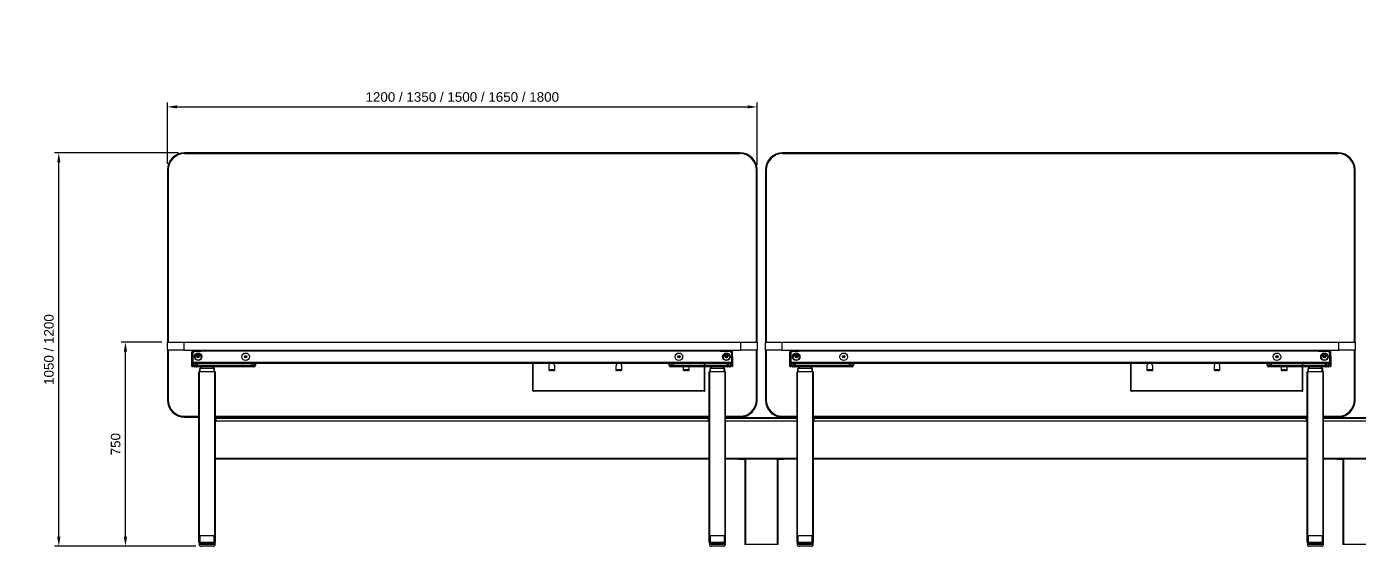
# Model space of a CAD drawing. Header units: millimetres. Extents: x -429 to 16771, y -1239 to 5751.
# Drawn here: x -429 to 3637, y 4166 to 5751 of the extents above; entities that cross this region are included whole.
import ezdxf

# ---------------------------------------------------------------- set-up
doc = ezdxf.new("R2010")
doc.units = ezdxf.units.MM
doc.header["$LTSCALE"] = 100
doc.styles.get("Standard").update_dxf_attribs({"font": 'arial.ttf'})
doc.dimstyles.new('CGJ', dxfattribs={"dimscale": 13, "dimtxt": 2.25, "dimasz": 2.25, "dimexe": 1, "dimexo": 1.25, "dimgap": 1.15, "dimtad": 1, "dimtoh": 1, "dimdec": 1, "dimdsep": 46, "dimtxsty": 'Standard', "dimcen": 0, "dimclrd": 2, "dimclre": 2, "dimclrt": 2, "dimadec": 0, "dimazin": 0, "dimtfac": 1, "dimtdec": 1, "dimtmove": 0, "dimatfit": 0, "dimfxl": 1, "dimtolj": 1, "dimtzin": 0, "dimlwe": -1, "dimarcsym": 2})

# ---------------------------------------------------------------- blocks, each defined once
blk = doc.blocks.new('*D62')
at = {"color": 2, "transparency": 16777216}
for p, q in [((0, 5332.7), (0, 5519.5)), ((1800, 5330.2), (1800, 5519.5))]:
    blk.add_line(p, q, dxfattribs=at)
at = {"color": 2, "lineweight": -2, "transparency": 16777216}
blk.add_line((29.2, 5506.5), (1770.7, 5506.5), dxfattribs=at)
at = {"color": 2, "transparency": 16777216}
for points in [[(29.2, 5511.4), (29.2, 5501.7), (0, 5506.5)], [(1770.7, 5511.4), (1770.7, 5501.7), (1800, 5506.5)]]:
    blk.add_solid(points, dxfattribs=at)
at = {"layer": 'Defpoints', "color": 0, "transparency": 16777216}
for p in [(1800, 5506.5), (0, 5316.5), (1800, 5314)]:
    blk.add_point(p, dxfattribs=at)
at = {"color": 2, "transparency": 16777216, "insert": (900, 5536.6), "char_height": 29.25, "attachment_point": 5}
blk.add_mtext('\\A1;1200 / 1350 / 1500 / 1650 / 1800', dxfattribs=at)
blk = doc.blocks.new('*D64')
at = {"color": 2, "transparency": 16777216}
for p, q in [((-16.3, 4789.5), (-140.8, 4789.5)), ((86.7, 4166.5), (-140.8, 4166.5))]:
    blk.add_line(p, q, dxfattribs=at)
at = {"color": 2, "lineweight": -2, "transparency": 16777216}
blk.add_line((-127.8, 4195.7), (-127.8, 4760.2), dxfattribs=at)
at = {"color": 2, "transparency": 16777216}
for points in [[(-132.7, 4760.2), (-123, 4760.2), (-127.8, 4789.5)], [(-132.7, 4195.7), (-123, 4195.7), (-127.8, 4166.5)]]:
    blk.add_solid(points, dxfattribs=at)
at = {"layer": 'Defpoints', "color": 0, "transparency": 16777216}
for p in [(-127.8, 4789.5), (0, 4789.5), (103, 4166.5)]:
    blk.add_point(p, dxfattribs=at)
at = {"color": 2, "transparency": 16777216, "insert": (-157.7, 4478), "char_height": 29.25, "attachment_point": 5, "rotation": 90}
blk.add_mtext('\\A1;750', dxfattribs=at)
blk = doc.blocks.new('*D67')
at = {"color": 2, "transparency": 16777216}
for p, q in [((33.7, 5366.5), (-344.2, 5366.5)), ((86.7, 4166.5), (-344.2, 4166.5))]:
    blk.add_line(p, q, dxfattribs=at)
at = {"color": 2, "lineweight": -2, "transparency": 16777216}
blk.add_line((-331.2, 4195.7), (-331.2, 5337.2), dxfattribs=at)
at = {"color": 2, "transparency": 16777216}
for points in [[(-336.1, 5337.2), (-326.3, 5337.2), (-331.2, 5366.5)], [(-336.1, 4195.7), (-326.3, 4195.7), (-331.2, 4166.5)]]:
    blk.add_solid(points, dxfattribs=at)
at = {"layer": 'Defpoints', "color": 0, "transparency": 16777216}
for p in [(-331.2, 5366.5), (50, 5366.5), (103, 4166.5)]:
    blk.add_point(p, dxfattribs=at)
at = {"color": 2, "transparency": 16777216, "insert": (-361.3, 4766.5), "char_height": 29.25, "attachment_point": 5, "rotation": 90}
blk.add_mtext('\\A1;1050 / 1200', dxfattribs=at)

msp = doc.modelspace()

# ---------------------------------------------------------------- linework, layer by layer
at = {"color": 7, "linetype": 'Continuous', "lineweight": -3}
for p, q in [((900, 5366.49), (52.5, 5366.49)), ((52.5, 5366.49), (52.5, 5365.42)), ((52.5, 5365.42), (52.5, 5364.99)), ((52.5, 5365.42), (900, 5365.42)), ((52.5, 5364.99), (52.5, 5364.69)), ((52.5, 5364.99), (900, 5364.99)), ((52.5, 5364.69), (900, 5364.69)), ((52.5, 5364.69), (52.5, 5364.49)), ((52.5, 5364.49), (900, 5364.49)), ((52.5, 5364.49), (52.5, 5364.34)), ((52.5, 5364.34), (900, 5364.34)), ((52.5, 5364.34), (52.5, 5363.99)), ((1747.5, 5363.99), (52.5, 5363.99)), ((1747.5, 5366.49), (900, 5366.49)), ((900, 5366.49), (900, 5365.42)), ((900, 5365.42), (900, 5364.99)), ((900, 5365.42), (1747.5, 5365.42)), ((900, 5364.99), (900, 5364.69)), ((900, 5364.99), (1747.5, 5364.99)), ((900, 5364.69), (1747.5, 5364.69)), ((900, 5364.69), (900, 5364.49)), ((900, 5364.49), (1747.5, 5364.49)), ((900, 5364.49), (900, 5364.34)), ((900, 5364.34), (1747.5, 5364.34)), ((900, 5364.34), (900, 5363.99)), ((1747.5, 5366.49), (1747.5, 5365.42)), ((1747.5, 5365.42), (1747.5, 5364.99)), ((1747.5, 5364.99), (1747.5, 5364.69)), ((1747.5, 5364.69), (1747.5, 5364.49)), ((1747.5, 5364.49), (1747.5, 5364.34)), ((1747.5, 5364.34), (1747.5, 5363.99)), ((2725, 5366.49), (1877.5, 5366.49)), ((1877.5, 5366.49), (1877.5, 5365.42)), ((1877.5, 5365.42), (1877.5, 5364.99)), ((1877.5, 5365.42), (2725, 5365.42)), ((1877.5, 5364.99), (1877.5, 5364.69)), ((1877.5, 5364.99), (2725, 5364.99)), ((1877.5, 5364.69), (2725, 5364.69)), ((1877.5, 5364.69), (1877.5, 5364.49)), ((1877.5, 5364.49), (2725, 5364.49)), ((1877.5, 5364.49), (1877.5, 5364.34)), ((1877.5, 5364.34), (2725, 5364.34)), ((1877.5, 5364.34), (1877.5, 5363.99)), ((3572.5, 5363.99), (1877.5, 5363.99)), ((3572.5, 5366.49), (2725, 5366.49)), ((2725, 5366.49), (2725, 5365.42)), ((2725, 5365.42), (2725, 5364.99)), ((2725, 5365.42), (3572.5, 5365.42)), ((2725, 5364.99), (2725, 5364.69)), ((2725, 5364.99), (3572.5, 5364.99)), ((2725, 5364.69), (3572.5, 5364.69)), ((2725, 5364.69), (2725, 5364.49)), ((2725, 5364.49), (3572.5, 5364.49)), ((2725, 5364.49), (2725, 5364.34)), ((2725, 5364.34), (3572.5, 5364.34)), ((2725, 5364.34), (2725, 5363.99)), ((3572.5, 5366.49), (3572.5, 5365.42)), ((3572.5, 5365.42), (3572.5, 5364.99)), ((3572.5, 5364.99), (3572.5, 5364.69)), ((3572.5, 5364.69), (3572.5, 5364.49)), ((3572.5, 5364.49), (3572.5, 5364.34)), ((3572.5, 5364.34), (3572.5, 5363.99)), ((0, 5313.99), (0, 4789.49)), ((0, 5313.99), (1.07, 5313.99)), ((1.07, 5313.99), (1.5, 5313.99)), ((1.07, 4789.49), (1.07, 5313.99)), ((1.5, 5313.99), (1.8, 5313.99)), ((1.5, 4789.49), (1.5, 5313.99)), ((1.8, 5313.99), (2, 5313.99)), ((1.8, 4789.49), (1.8, 5313.99)), ((2, 4789.49), (2, 5313.99)), ((2, 5313.99), (2.15, 5313.99)), ((2.15, 4789.49), (2.15, 5313.99)), ((2.15, 5313.99), (2.5, 5313.99)), ((2.5, 5313.99), (2.5, 4789.49)), ((1797.5, 4789.49), (1797.5, 5313.99)), ((1797.85, 5313.99), (1797.5, 5313.99)), ((1798, 5313.99), (1797.85, 5313.99)), ((1797.85, 5313.99), (1797.85, 4789.49)), ((1798, 5313.99), (1798, 4789.49)), ((1798.2, 5313.99), (1798, 5313.99)), ((1798.5, 5313.99), (1798.2, 5313.99)), ((1798.2, 5313.99), (1798.2, 4789.49)), ((1798.92, 5313.99), (1798.5, 5313.99)), ((1798.5, 5313.99), (1798.5, 4789.49)), ((1798.92, 5313.99), (1798.92, 4789.49)), ((1800, 5313.99), (1798.92, 5313.99)), ((1800, 4789.49), (1800, 5313.99)), ((1825, 5313.99), (1825, 4789.49)), ((1825, 5313.99), (1826.07, 5313.99)), ((1826.07, 5313.99), (1826.5, 5313.99)), ((1826.07, 4789.49), (1826.07, 5313.99)), ((1826.5, 5313.99), (1826.8, 5313.99)), ((1826.5, 4789.49), (1826.5, 5313.99)), ((1826.8, 5313.99), (1827, 5313.99)), ((1826.8, 4789.49), (1826.8, 5313.99)), ((1827, 4789.49), (1827, 5313.99)), ((1827, 5313.99), (1827.15, 5313.99)), ((1827.15, 4789.49), (1827.15, 5313.99)), ((1827.15, 5313.99), (1827.5, 5313.99)), ((1827.5, 5313.99), (1827.5, 4789.49)), ((3622.5, 4789.49), (3622.5, 5313.99)), ((3622.85, 5313.99), (3622.5, 5313.99)), ((3622.85, 5313.99), (3622.85, 4789.49)), ((3623, 5313.99), (3622.85, 5313.99)), ((3623, 5313.99), (3623, 4789.49)), ((3623.2, 5313.99), (3623, 5313.99)), ((3623.5, 5313.99), (3623.2, 5313.99)), ((3623.2, 5313.99), (3623.2, 4789.49)), ((3623.92, 5313.99), (3623.5, 5313.99)), ((3623.5, 5313.99), (3623.5, 4789.49)), ((3623.92, 5313.99), (3623.92, 4789.49)), ((3625, 5313.99), (3623.92, 5313.99)), ((3625, 4789.49), (3625, 5313.99)), ((0, 4764.49), (0, 4789.49)), ((0, 4789.49), (50, 4789.49)), ((0, 4764.49), (0, 4612.99)), ((50, 4764.49), (0, 4764.49)), ((1.07, 4612.99), (1.07, 4764.49)), ((1.5, 4612.99), (1.5, 4764.49)), ((1.8, 4612.99), (1.8, 4764.49)), ((2, 4612.99), (2, 4764.49)), ((2.15, 4612.99), (2.15, 4764.49)), ((2.5, 4764.49), (2.5, 4612.99)), ((50, 4789.49), (50, 4764.49)), ((50, 4789.49), (1750, 4789.49)), ((50, 4764.49), (1750, 4764.49)), ((77.5, 4759.49), (75, 4759.49)), ((75, 4745.4), (75, 4759.49)), ((77.5, 4745.4), (77.5, 4759.49)), ((80.5, 4758.99), (77.5, 4758.99)), ((83, 4761.49), (78, 4756.49)), ((79, 4758.99), (79, 4761.49)), ((79, 4761.49), (80.46, 4761.49)), ((80, 4764.49), (80, 4761.99)), ((80, 4761.99), (103, 4761.99)), ((80.46, 4761.49), (83, 4761.49)), ((80.46, 4761.49), (80.46, 4758.99)), ((113, 4761.49), (83, 4761.49)), ((103, 4761.99), (103, 4764.49)), ((113, 4761.99), (103, 4761.99)), ((113, 4764.49), (113, 4761.99)), ((1687, 4761.99), (113, 4761.99)), ((113, 4761.99), (113, 4761.49)), ((1687, 4761.99), (1687, 4764.49)), ((1697, 4761.99), (1687, 4761.99)), ((1687, 4761.99), (1687, 4761.49)), ((1687, 4761.49), (1717, 4761.49)), ((1697, 4764.49), (1697, 4761.99)), ((1720, 4761.99), (1697, 4761.99)), ((1722, 4756.49), (1717, 4761.49)), ((1717, 4761.49), (1719.53, 4761.49)), ((1719.5, 4758.99), (1722.5, 4758.99)), ((1719.53, 4761.49), (1721, 4761.49)), ((1719.53, 4758.99), (1719.53, 4761.49)), ((1720, 4761.99), (1720, 4764.49)), ((1721, 4761.49), (1721, 4758.99)), ((1725, 4759.49), (1722.5, 4759.49)), ((1722.5, 4745.4), (1722.5, 4759.49)), ((1725, 4745.4), (1725, 4759.49)), ((1750, 4764.49), (1750, 4789.49)), ((1750, 4789.49), (1800, 4789.49)), ((1800, 4764.49), (1750, 4764.49)), ((1797.5, 4612.99), (1797.5, 4764.49)), ((1797.85, 4764.49), (1797.85, 4612.99)), ((1798, 4764.49), (1798, 4612.99)), ((1798.2, 4764.49), (1798.2, 4612.99)), ((1798.5, 4764.49), (1798.5, 4612.99)), ((1798.92, 4764.49), (1798.92, 4612.99)), ((1800, 4789.49), (1800, 4764.49)), ((1800, 4612.99), (1800, 4764.49)), ((1825, 4764.49), (1825, 4789.49)), ((1825, 4789.49), (1875, 4789.49)), ((1825, 4764.49), (1825, 4612.99)), ((1875, 4764.49), (1825, 4764.49)), ((1826.07, 4612.99), (1826.07, 4764.49)), ((1826.5, 4612.99), (1826.5, 4764.49)), ((1826.8, 4612.99), (1826.8, 4764.49)), ((1827, 4612.99), (1827, 4764.49)), ((1827.15, 4612.99), (1827.15, 4764.49)), ((1827.5, 4764.49), (1827.5, 4612.99)), ((1875, 4789.49), (1875, 4764.49)), ((1875, 4789.49), (3575, 4789.49)), ((1875, 4764.49), (3575, 4764.49)), ((1902.5, 4759.49), (1900, 4759.49)), ((1900, 4745.4), (1900, 4759.49)), ((1902.5, 4745.4), (1902.5, 4759.49)), ((1905.5, 4758.99), (1902.5, 4758.99)), ((1908, 4761.49), (1903, 4756.49)), ((1904, 4758.99), (1904, 4761.49)), ((1904, 4761.49), (1905.46, 4761.49)), ((1905, 4764.49), (1905, 4761.99)), ((1905, 4761.99), (1928, 4761.99)), ((1905.46, 4761.49), (1908, 4761.49)), ((1905.46, 4761.49), (1905.46, 4758.99)), ((1938, 4761.49), (1908, 4761.49)), ((1928, 4761.99), (1928, 4764.49)), ((1938, 4761.99), (1928, 4761.99)), ((1938, 4764.49), (1938, 4761.99)), ((1938, 4761.99), (1938, 4761.49)), ((3512, 4761.99), (1938, 4761.99)), ((3512, 4761.99), (3512, 4764.49)), ((3522, 4761.99), (3512, 4761.99)), ((3512, 4761.99), (3512, 4761.49)), ((3512, 4761.49), (3542, 4761.49)), ((3522, 4764.49), (3522, 4761.99)), ((3545, 4761.99), (3522, 4761.99)), ((3547, 4756.49), (3542, 4761.49)), ((3542, 4761.49), (3544.53, 4761.49)), ((3544.5, 4758.99), (3547.5, 4758.99)), ((3544.53, 4761.49), (3546, 4761.49)), ((3544.53, 4758.99), (3544.53, 4761.49)), ((3545, 4761.99), (3545, 4764.49)), ((3546, 4761.49), (3546, 4758.99)), ((3550, 4759.49), (3547.5, 4759.49)), ((3547.5, 4745.4), (3547.5, 4759.49)), ((3550, 4745.4), (3550, 4759.49)), ((3575, 4764.49), (3575, 4789.49)), ((3575, 4789.49), (3625, 4789.49)), ((3625, 4764.49), (3575, 4764.49)), ((3622.5, 4612.99), (3622.5, 4764.49)), ((3622.85, 4764.49), (3622.85, 4612.99)), ((3623, 4764.49), (3623, 4612.99)), ((3623.2, 4764.49), (3623.2, 4612.99)), ((3623.5, 4764.49), (3623.5, 4612.99)), ((3623.92, 4764.49), (3623.92, 4612.99)), ((3625, 4789.49), (3625, 4764.49)), ((3625, 4612.99), (3625, 4764.49)), ((75, 4745.4), (77.5, 4745.4)), ((75, 4735.47), (75, 4745.4)), ((77.5, 4735.47), (75, 4735.47)), ((75, 4714.56), (75, 4735.47)), ((78, 4754.99), (77.5, 4754.99)), ((77.5, 4745.4), (77.5, 4735.47)), ((77.5, 4735.47), (77.5, 4714.56)), ((78, 4730.99), (77.5, 4730.99)), ((78, 4726.99), (77.5, 4726.99)), ((78, 4756.49), (78, 4726.99)), ((1722, 4726.99), (78, 4726.99)), ((78, 4726.99), (78, 4724.49)), ((1722, 4724.49), (78, 4724.49)), ((79, 4718.49), (79, 4724.49)), ((79, 4718.49), (80.46, 4718.49)), ((80.46, 4724.49), (80.46, 4718.49)), ((80.46, 4718.49), (87.53, 4718.49)), ((87.53, 4718.49), (87.53, 4724.49)), ((87.53, 4718.49), (91.07, 4718.49)), ((98.69, 4754.99), (89.31, 4754.99)), ((91.07, 4746.41), (91.07, 4742.58)), ((91.07, 4724.49), (91.07, 4718.49)), ((91.07, 4718.49), (256.93, 4718.49)), ((91.07, 4718.49), (91.07, 4713.49)), ((256.93, 4718.49), (256.93, 4724.49)), ((256.93, 4718.49), (260.46, 4718.49)), ((256.93, 4718.49), (256.93, 4713.49)), ((260.46, 4724.49), (260.46, 4718.49)), ((260.46, 4718.49), (267.53, 4718.49)), ((267.53, 4718.49), (267.53, 4724.49)), ((267.53, 4718.49), (269, 4718.49)), ((269, 4724.49), (269, 4718.49)), ((1115.5, 4641.09), (1115.5, 4724.49)), ((1116.3, 4641.09), (1116.3, 4724.49)), ((1116.5, 4641.09), (1116.5, 4724.49)), ((1531, 4718.49), (1531, 4724.49)), ((1531, 4718.49), (1532.46, 4718.49)), ((1532.46, 4724.49), (1532.46, 4718.49)), ((1532.46, 4718.49), (1539.53, 4718.49)), ((1539.53, 4718.49), (1539.53, 4724.49)), ((1539.53, 4718.49), (1543.07, 4718.49)), ((1543.07, 4724.49), (1543.07, 4718.49)), ((1543.07, 4713.49), (1543.07, 4718.49)), ((1543.07, 4718.49), (1708.93, 4718.49)), ((1639.5, 4641.09), (1639.5, 4724.49)), ((1639.7, 4641.09), (1639.7, 4724.49)), ((1640.5, 4641.09), (1640.5, 4724.49)), ((1701.31, 4754.99), (1710.69, 4754.99)), ((1708.93, 4742.58), (1708.93, 4746.41)), ((1708.93, 4718.49), (1708.93, 4724.49)), ((1708.93, 4718.49), (1712.46, 4718.49)), ((1708.93, 4713.49), (1708.93, 4718.49)), ((1712.46, 4724.49), (1712.46, 4718.49)), ((1712.46, 4718.49), (1719.53, 4718.49)), ((1719.53, 4718.49), (1719.53, 4724.49)), ((1719.53, 4718.49), (1721, 4718.49)), ((1721, 4724.49), (1721, 4718.49)), ((1722, 4756.49), (1722, 4726.99)), ((1722, 4754.99), (1722.5, 4754.99)), ((1722, 4730.99), (1722.5, 4730.99)), ((1722, 4726.99), (1722.5, 4726.99)), ((1722, 4726.99), (1722, 4724.49)), ((1722.5, 4745.4), (1725, 4745.4)), ((1722.5, 4735.47), (1722.5, 4745.4)), ((1725, 4735.47), (1722.5, 4735.47)), ((1722.5, 4714.56), (1722.5, 4735.47)), ((1725, 4745.4), (1725, 4735.47)), ((1725, 4735.47), (1725, 4714.56)), ((1900, 4745.4), (1902.5, 4745.4)), ((1900, 4735.47), (1900, 4745.4)), ((1902.5, 4735.47), (1900, 4735.47)), ((1900, 4714.56), (1900, 4735.47)), ((1903, 4754.99), (1902.5, 4754.99)), ((1902.5, 4745.4), (1902.5, 4735.47)), ((1902.5, 4735.47), (1902.5, 4714.56)), ((1903, 4730.99), (1902.5, 4730.99)), ((1903, 4726.99), (1902.5, 4726.99)), ((1903, 4756.49), (1903, 4726.99)), ((3547, 4726.99), (1903, 4726.99)), ((1903, 4726.99), (1903, 4724.49)), ((3547, 4724.49), (1903, 4724.49)), ((1904, 4718.49), (1904, 4724.49)), ((1904, 4718.49), (1905.46, 4718.49)), ((1905.46, 4724.49), (1905.46, 4718.49)), ((1905.46, 4718.49), (1912.53, 4718.49)), ((1912.53, 4718.49), (1912.53, 4724.49)), ((1912.53, 4718.49), (1916.07, 4718.49)), ((1923.69, 4754.99), (1914.31, 4754.99)), ((1916.07, 4746.41), (1916.07, 4742.58)), ((1916.07, 4724.49), (1916.07, 4718.49)), ((1916.07, 4718.49), (2081.93, 4718.49)), ((1916.07, 4718.49), (1916.07, 4713.49)), ((2081.93, 4718.49), (2081.93, 4724.49)), ((2081.93, 4718.49), (2085.46, 4718.49)), ((2081.93, 4718.49), (2081.93, 4713.49)), ((2085.46, 4724.49), (2085.46, 4718.49)), ((2085.46, 4718.49), (2092.53, 4718.49)), ((2092.53, 4718.49), (2092.53, 4724.49)), ((2092.53, 4718.49), (2094, 4718.49)), ((2094, 4724.49), (2094, 4718.49)), ((2940.5, 4641.09), (2940.5, 4724.49)), ((2941.3, 4641.09), (2941.3, 4724.49)), ((2941.5, 4641.09), (2941.5, 4724.49)), ((3356, 4718.49), (3356, 4724.49)), ((3356, 4718.49), (3357.46, 4718.49)), ((3357.46, 4724.49), (3357.46, 4718.49)), ((3357.46, 4718.49), (3364.53, 4718.49)), ((3364.53, 4718.49), (3364.53, 4724.49)), ((3364.53, 4718.49), (3368.07, 4718.49)), ((3368.07, 4724.49), (3368.07, 4718.49)), ((3368.07, 4713.49), (3368.07, 4718.49)), ((3368.07, 4718.49), (3533.93, 4718.49)), ((3464.5, 4641.09), (3464.5, 4724.49)), ((3464.7, 4641.09), (3464.7, 4724.49)), ((3465.5, 4641.09), (3465.5, 4724.49)), ((3526.31, 4754.99), (3535.69, 4754.99)), ((3533.93, 4742.58), (3533.93, 4746.41)), ((3533.93, 4718.49), (3533.93, 4724.49)), ((3533.93, 4718.49), (3537.46, 4718.49)), ((3533.93, 4713.49), (3533.93, 4718.49)), ((3537.46, 4724.49), (3537.46, 4718.49)), ((3537.46, 4718.49), (3544.53, 4718.49)), ((3544.53, 4718.49), (3544.53, 4724.49)), ((3544.53, 4718.49), (3546, 4718.49)), ((3546, 4724.49), (3546, 4718.49)), ((3547, 4756.49), (3547, 4726.99)), ((3547, 4754.99), (3547.5, 4754.99)), ((3547, 4730.99), (3547.5, 4730.99)), ((3547, 4726.99), (3547.5, 4726.99)), ((3547, 4726.99), (3547, 4724.49)), ((3547.5, 4745.4), (3550, 4745.4)), ((3547.5, 4735.47), (3547.5, 4745.4)), ((3550, 4735.47), (3547.5, 4735.47)), ((3547.5, 4714.56), (3547.5, 4735.47)), ((3550, 4745.4), (3550, 4735.47)), ((3550, 4735.47), (3550, 4714.56)), ((75, 4714.56), (77.5, 4714.56)), ((75, 4714.49), (75, 4714.56)), ((77.5, 4714.49), (75, 4714.49)), ((77.5, 4714.56), (77.5, 4714.49)), ((91.07, 4713.49), (84, 4713.49)), ((256.93, 4713.49), (91.07, 4713.49)), ((96.5, 4198.49), (96.5, 4698.49)), ((98, 4698.49), (96.5, 4698.49)), ((98, 4198.49), (98, 4698.49)), ((145, 4698.49), (98, 4698.49)), ((99, 4698.49), (99, 4708.49)), ((100.5, 4708.49), (99, 4708.49)), ((100.5, 4698.49), (100.5, 4708.49)), ((142.5, 4708.49), (100.5, 4708.49)), ((101.5, 4708.49), (101.5, 4713.49)), ((103, 4708.49), (103, 4713.49)), ((140, 4708.49), (140, 4713.49)), ((141.5, 4708.49), (141.5, 4713.49)), ((142.5, 4698.49), (142.5, 4708.49)), ((144, 4708.49), (142.5, 4708.49)), ((144, 4698.49), (144, 4708.49)), ((145, 4198.49), (145, 4698.49)), ((146.5, 4698.49), (145, 4698.49)), ((146.5, 4198.49), (146.5, 4698.49)), ((264, 4713.49), (256.93, 4713.49)), ((1164, 4715.99), (1164, 4702.99)), ((1164, 4705.59), (1182, 4705.59)), ((1164, 4704.59), (1164.5, 4704.59)), ((1164, 4702.99), (1164.5, 4702.99)), ((1167, 4704.59), (1164.5, 4704.59)), ((1164.5, 4704.59), (1164.5, 4702.99)), ((1167, 4702.99), (1164.5, 4702.99)), ((1167, 4702.99), (1167, 4704.59)), ((1169, 4704.59), (1167, 4704.59)), ((1167, 4703.79), (1169, 4703.79)), ((1167, 4702.99), (1169, 4702.99)), ((1169, 4704.59), (1169, 4702.99)), ((1172, 4704.59), (1169, 4704.59)), ((1172, 4702.99), (1169, 4702.99)), ((1172, 4702.99), (1172, 4704.59)), ((1174, 4704.59), (1172, 4704.59)), ((1172, 4703.79), (1174, 4703.79)), ((1172, 4702.99), (1174, 4702.99)), ((1174, 4704.59), (1174, 4702.99)), ((1177, 4704.59), (1174, 4704.59)), ((1177, 4702.99), (1174, 4702.99)), ((1177, 4702.99), (1177, 4704.59)), ((1179, 4704.59), (1177, 4704.59)), ((1177, 4703.79), (1179, 4703.79)), ((1177, 4702.99), (1179, 4702.99)), ((1181.5, 4704.59), (1179, 4704.59)), ((1179, 4704.59), (1179, 4702.99)), ((1181.5, 4702.99), (1179, 4702.99)), ((1181.5, 4704.59), (1182, 4704.59)), ((1181.5, 4702.99), (1181.5, 4704.59)), ((1181.5, 4702.99), (1182, 4702.99)), ((1182, 4702.99), (1182, 4715.99)), ((1369, 4715.99), (1369, 4702.99)), ((1369, 4705.59), (1387, 4705.59)), ((1369, 4704.59), (1369.5, 4704.59)), ((1369, 4702.99), (1369.5, 4702.99)), ((1372, 4704.59), (1369.5, 4704.59)), ((1369.5, 4704.59), (1369.5, 4702.99)), ((1372, 4702.99), (1369.5, 4702.99)), ((1372, 4702.99), (1372, 4704.59)), ((1374, 4704.59), (1372, 4704.59)), ((1372, 4703.79), (1374, 4703.79)), ((1372, 4702.99), (1374, 4702.99)), ((1374, 4704.59), (1374, 4702.99)), ((1377, 4704.59), (1374, 4704.59)), ((1377, 4702.99), (1374, 4702.99)), ((1377, 4702.99), (1377, 4704.59)), ((1379, 4704.59), (1377, 4704.59)), ((1377, 4703.79), (1379, 4703.79)), ((1377, 4702.99), (1379, 4702.99)), ((1379, 4704.59), (1379, 4702.99)), ((1382, 4704.59), (1379, 4704.59)), ((1382, 4702.99), (1379, 4702.99)), ((1382, 4702.99), (1382, 4704.59)), ((1384, 4704.59), (1382, 4704.59)), ((1382, 4703.79), (1384, 4703.79)), ((1382, 4702.99), (1384, 4702.99)), ((1384, 4704.59), (1384, 4702.99)), ((1386.5, 4704.59), (1384, 4704.59)), ((1386.5, 4702.99), (1384, 4702.99)), ((1386.5, 4704.59), (1387, 4704.59)), ((1386.5, 4702.99), (1386.5, 4704.59)), ((1386.5, 4702.99), (1387, 4702.99)), ((1387, 4702.99), (1387, 4715.99)), ((1543.07, 4713.49), (1536, 4713.49)), ((1708.93, 4713.49), (1543.07, 4713.49)), ((1574, 4713.49), (1574, 4702.99)), ((1574, 4705.59), (1592, 4705.59)), ((1574, 4704.59), (1574.5, 4704.59)), ((1574, 4702.99), (1574.5, 4702.99)), ((1577, 4704.59), (1574.5, 4704.59)), ((1574.5, 4704.59), (1574.5, 4702.99)), ((1577, 4702.99), (1574.5, 4702.99)), ((1577, 4702.99), (1577, 4704.59)), ((1579, 4704.59), (1577, 4704.59)), ((1577, 4703.79), (1579, 4703.79)), ((1577, 4702.99), (1579, 4702.99)), ((1579, 4704.59), (1579, 4702.99)), ((1582, 4704.59), (1579, 4704.59)), ((1582, 4702.99), (1579, 4702.99)), ((1582, 4702.99), (1582, 4704.59)), ((1584, 4704.59), (1582, 4704.59)), ((1582, 4703.79), (1584, 4703.79)), ((1582, 4702.99), (1584, 4702.99)), ((1584, 4704.59), (1584, 4702.99)), ((1587, 4704.59), (1584, 4704.59)), ((1587, 4702.99), (1584, 4702.99)), ((1587, 4702.99), (1587, 4704.59)), ((1589, 4704.59), (1587, 4704.59)), ((1587, 4703.79), (1589, 4703.79)), ((1587, 4702.99), (1589, 4702.99)), ((1589, 4704.59), (1589, 4702.99)), ((1591.5, 4704.59), (1589, 4704.59)), ((1591.5, 4702.99), (1589, 4702.99)), ((1591.5, 4704.59), (1592, 4704.59)), ((1591.5, 4702.99), (1591.5, 4704.59)), ((1591.5, 4702.99), (1592, 4702.99)), ((1592, 4702.99), (1592, 4713.49)), ((1653.5, 4198.49), (1653.5, 4698.49)), ((1655, 4698.49), (1653.5, 4698.49)), ((1655, 4198.49), (1655, 4698.49)), ((1702, 4698.49), (1655, 4698.49)), ((1656, 4698.49), (1656, 4708.49)), ((1657.5, 4708.49), (1656, 4708.49)), ((1657.5, 4698.49), (1657.5, 4708.49)), ((1699.5, 4708.49), (1657.5, 4708.49)), ((1658.5, 4708.49), (1658.5, 4713.49)), ((1660, 4708.49), (1660, 4713.49)), ((1697, 4708.49), (1697, 4713.49)), ((1698.5, 4708.49), (1698.5, 4713.49)), ((1699.5, 4698.49), (1699.5, 4708.49)), ((1701, 4708.49), (1699.5, 4708.49)), ((1701, 4698.49), (1701, 4708.49)), ((1702, 4198.49), (1702, 4698.49)), ((1703.5, 4698.49), (1702, 4698.49)), ((1703.5, 4198.49), (1703.5, 4698.49)), ((1716, 4713.49), (1708.93, 4713.49)), ((1722.5, 4714.56), (1725, 4714.56)), ((1722.5, 4714.49), (1722.5, 4714.56)), ((1725, 4714.49), (1722.5, 4714.49)), ((1725, 4714.56), (1725, 4714.49)), ((1900, 4714.56), (1902.5, 4714.56)), ((1900, 4714.49), (1900, 4714.56)), ((1902.5, 4714.49), (1900, 4714.49)), ((1902.5, 4714.56), (1902.5, 4714.49)), ((1916.07, 4713.49), (1909, 4713.49)), ((2081.93, 4713.49), (1916.07, 4713.49)), ((1921.5, 4198.49), (1921.5, 4698.49)), ((1923, 4698.49), (1921.5, 4698.49)), ((1923, 4198.49), (1923, 4698.49)), ((1970, 4698.49), (1923, 4698.49)), ((1924, 4698.49), (1924, 4708.49)), ((1925.5, 4708.49), (1924, 4708.49)), ((1925.5, 4698.49), (1925.5, 4708.49)), ((1967.5, 4708.49), (1925.5, 4708.49)), ((1926.5, 4708.49), (1926.5, 4713.49)), ((1928, 4708.49), (1928, 4713.49)), ((1965, 4708.49), (1965, 4713.49)), ((1966.5, 4708.49), (1966.5, 4713.49)), ((1967.5, 4698.49), (1967.5, 4708.49)), ((1969, 4708.49), (1967.5, 4708.49)), ((1969, 4698.49), (1969, 4708.49)), ((1970, 4198.49), (1970, 4698.49)), ((1971.5, 4698.49), (1970, 4698.49)), ((1971.5, 4198.49), (1971.5, 4698.49)), ((2089, 4713.49), (2081.93, 4713.49)), ((2989, 4715.99), (2989, 4702.99)), ((2989, 4705.59), (3007, 4705.59)), ((2989, 4704.59), (2989.5, 4704.59)), ((2989, 4702.99), (2989.5, 4702.99)), ((2992, 4704.59), (2989.5, 4704.59)), ((2989.5, 4704.59), (2989.5, 4702.99)), ((2992, 4702.99), (2989.5, 4702.99)), ((2992, 4702.99), (2992, 4704.59)), ((2994, 4704.59), (2992, 4704.59)), ((2992, 4703.79), (2994, 4703.79)), ((2992, 4702.99), (2994, 4702.99)), ((2994, 4704.59), (2994, 4702.99)), ((2997, 4704.59), (2994, 4704.59)), ((2997, 4702.99), (2994, 4702.99)), ((2997, 4702.99), (2997, 4704.59)), ((2999, 4704.59), (2997, 4704.59)), ((2997, 4703.79), (2999, 4703.79)), ((2997, 4702.99), (2999, 4702.99)), ((3002, 4704.59), (2999, 4704.59)), ((2999, 4704.59), (2999, 4702.99)), ((3002, 4702.99), (2999, 4702.99)), ((3002, 4702.99), (3002, 4704.59)), ((3004, 4704.59), (3002, 4704.59)), ((3002, 4703.79), (3004, 4703.79)), ((3002, 4702.99), (3004, 4702.99)), ((3004, 4704.59), (3004, 4702.99)), ((3006.5, 4704.59), (3004, 4704.59)), ((3006.5, 4702.99), (3004, 4702.99)), ((3006.5, 4704.59), (3007, 4704.59)), ((3006.5, 4702.99), (3006.5, 4704.59)), ((3006.5, 4702.99), (3007, 4702.99)), ((3007, 4702.99), (3007, 4715.99)), ((3194, 4715.99), (3194, 4702.99)), ((3194, 4705.59), (3212, 4705.59)), ((3194, 4704.59), (3194.5, 4704.59)), ((3194, 4702.99), (3194.5, 4702.99)), ((3197, 4704.59), (3194.5, 4704.59)), ((3194.5, 4704.59), (3194.5, 4702.99)), ((3197, 4702.99), (3194.5, 4702.99)), ((3197, 4702.99), (3197, 4704.59)), ((3199, 4704.59), (3197, 4704.59)), ((3197, 4703.79), (3199, 4703.79)), ((3197, 4702.99), (3199, 4702.99)), ((3202, 4704.59), (3199, 4704.59)), ((3199, 4704.59), (3199, 4702.99)), ((3202, 4702.99), (3199, 4702.99)), ((3202, 4702.99), (3202, 4704.59)), ((3204, 4704.59), (3202, 4704.59)), ((3202, 4703.79), (3204, 4703.79)), ((3202, 4702.99), (3204, 4702.99)), ((3204, 4704.59), (3204, 4702.99)), ((3207, 4704.59), (3204, 4704.59)), ((3207, 4702.99), (3204, 4702.99)), ((3207, 4702.99), (3207, 4704.59)), ((3209, 4704.59), (3207, 4704.59)), ((3207, 4703.79), (3209, 4703.79)), ((3207, 4702.99), (3209, 4702.99)), ((3209, 4704.59), (3209, 4702.99)), ((3211.5, 4704.59), (3209, 4704.59)), ((3211.5, 4702.99), (3209, 4702.99)), ((3211.5, 4704.59), (3212, 4704.59)), ((3211.5, 4702.99), (3211.5, 4704.59)), ((3211.5, 4702.99), (3212, 4702.99)), ((3212, 4702.99), (3212, 4715.99)), ((3368.07, 4713.49), (3361, 4713.49)), ((3533.93, 4713.49), (3368.07, 4713.49)), ((3399, 4713.49), (3399, 4702.99)), ((3399, 4705.59), (3417, 4705.59)), ((3399, 4704.59), (3399.5, 4704.59)), ((3399, 4702.99), (3399.5, 4702.99)), ((3402, 4704.59), (3399.5, 4704.59)), ((3399.5, 4704.59), (3399.5, 4702.99)), ((3402, 4702.99), (3399.5, 4702.99)), ((3402, 4702.99), (3402, 4704.59)), ((3404, 4704.59), (3402, 4704.59)), ((3402, 4703.79), (3404, 4703.79)), ((3402, 4702.99), (3404, 4702.99)), ((3407, 4704.59), (3404, 4704.59)), ((3404, 4704.59), (3404, 4702.99)), ((3407, 4702.99), (3404, 4702.99)), ((3407, 4702.99), (3407, 4704.59)), ((3409, 4704.59), (3407, 4704.59)), ((3407, 4703.79), (3409, 4703.79)), ((3407, 4702.99), (3409, 4702.99)), ((3409, 4704.59), (3409, 4702.99)), ((3412, 4704.59), (3409, 4704.59)), ((3412, 4702.99), (3409, 4702.99)), ((3412, 4702.99), (3412, 4704.59)), ((3414, 4704.59), (3412, 4704.59)), ((3412, 4703.79), (3414, 4703.79)), ((3412, 4702.99), (3414, 4702.99)), ((3416.5, 4704.59), (3414, 4704.59)), ((3414, 4704.59), (3414, 4702.99)), ((3416.5, 4702.99), (3414, 4702.99)), ((3416.5, 4704.59), (3417, 4704.59)), ((3416.5, 4702.99), (3416.5, 4704.59)), ((3416.5, 4702.99), (3417, 4702.99)), ((3417, 4702.99), (3417, 4713.49)), ((3478.5, 4198.49), (3478.5, 4698.49)), ((3480, 4698.49), (3478.5, 4698.49)), ((3480, 4198.49), (3480, 4698.49)), ((3527, 4698.49), (3480, 4698.49)), ((3481, 4698.49), (3481, 4708.49)), ((3482.5, 4708.49), (3481, 4708.49)), ((3482.5, 4698.49), (3482.5, 4708.49)), ((3524.5, 4708.49), (3482.5, 4708.49)), ((3483.5, 4708.49), (3483.5, 4713.49)), ((3485, 4708.49), (3485, 4713.49)), ((3522, 4708.49), (3522, 4713.49)), ((3523.5, 4708.49), (3523.5, 4713.49)), ((3524.5, 4698.49), (3524.5, 4708.49)), ((3526, 4708.49), (3524.5, 4708.49)), ((3526, 4698.49), (3526, 4708.49)), ((3527, 4198.49), (3527, 4698.49)), ((3528.5, 4698.49), (3527, 4698.49)), ((3528.5, 4198.49), (3528.5, 4698.49)), ((3541, 4713.49), (3533.93, 4713.49)), ((3547.5, 4714.56), (3550, 4714.56)), ((3547.5, 4714.49), (3547.5, 4714.56)), ((3550, 4714.49), (3547.5, 4714.49)), ((3550, 4714.56), (3550, 4714.49)), ((1115.5, 4641.09), (1116.3, 4641.09)), ((1117.1, 4641.09), (1116.5, 4641.09)), ((1117.1, 4641.09), (1117.1, 4639.49)), ((1638.9, 4641.09), (1117.1, 4641.09)), ((1638.9, 4639.49), (1117.1, 4639.49)), ((1638.9, 4639.49), (1638.9, 4641.09)), ((1639.5, 4641.09), (1638.9, 4641.09)), ((1640.5, 4641.09), (1639.7, 4641.09)), ((2940.5, 4641.09), (2941.3, 4641.09)), ((2942.1, 4641.09), (2941.5, 4641.09)), ((3463.9, 4641.09), (2942.1, 4641.09)), ((2942.1, 4641.09), (2942.1, 4639.49)), ((3463.9, 4639.49), (2942.1, 4639.49)), ((3463.9, 4639.49), (3463.9, 4641.09)), ((3464.5, 4641.09), (3463.9, 4641.09)), ((3465.5, 4641.09), (3464.7, 4641.09)), ((0, 4612.99), (1.07, 4612.99)), ((1.07, 4612.99), (1.5, 4612.99)), ((1.5, 4612.99), (1.8, 4612.99)), ((1.8, 4612.99), (2, 4612.99)), ((2, 4612.99), (2.15, 4612.99)), ((2.15, 4612.99), (2.5, 4612.99)), ((1797.85, 4612.99), (1797.5, 4612.99)), ((1798, 4612.99), (1797.85, 4612.99)), ((1798.2, 4612.99), (1798, 4612.99)), ((1798.5, 4612.99), (1798.2, 4612.99)), ((1798.92, 4612.99), (1798.5, 4612.99)), ((1800, 4612.99), (1798.92, 4612.99)), ((1825, 4612.99), (1826.07, 4612.99)), ((1826.07, 4612.99), (1826.5, 4612.99)), ((1826.5, 4612.99), (1826.8, 4612.99)), ((1826.8, 4612.99), (1827, 4612.99)), ((1827, 4612.99), (1827.15, 4612.99)), ((1827.15, 4612.99), (1827.5, 4612.99)), ((3622.85, 4612.99), (3622.5, 4612.99)), ((3623, 4612.99), (3622.85, 4612.99)), ((3623.2, 4612.99), (3623, 4612.99)), ((3623.5, 4612.99), (3623.2, 4612.99)), ((3623.92, 4612.99), (3623.5, 4612.99)), ((3625, 4612.99), (3623.92, 4612.99)), ((52.5, 4562.99), (96.5, 4562.99)), ((52.5, 4562.64), (52.5, 4562.99)), ((96.5, 4562.64), (52.5, 4562.64)), ((52.5, 4562.49), (52.5, 4562.64)), ((96.5, 4562.49), (52.5, 4562.49)), ((52.5, 4562.29), (52.5, 4562.49)), ((52.5, 4561.99), (52.5, 4562.29)), ((96.5, 4562.29), (52.5, 4562.29)), ((52.5, 4561.57), (52.5, 4561.99)), ((96.5, 4561.99), (52.5, 4561.99)), ((96.5, 4561.57), (52.5, 4561.57)), ((52.5, 4560.49), (52.5, 4561.57)), ((52.5, 4560.49), (96.5, 4560.49)), ((146.5, 4562.99), (1653.5, 4562.99)), ((1653.5, 4562.64), (146.5, 4562.64)), ((1653.5, 4562.49), (146.5, 4562.49)), ((1653.5, 4562.29), (146.5, 4562.29)), ((1653.5, 4561.99), (146.5, 4561.99)), ((1653.5, 4561.57), (146.5, 4561.57)), ((146.5, 4560.49), (1653.5, 4560.49)), ((148.5, 4557.49), (146.5, 4557.49)), ((148.5, 4555.49), (146.5, 4555.49)), ((1651.5, 4558.49), (148.5, 4558.49)), ((148.5, 4556.49), (148.5, 4558.49)), ((148.5, 4551.49), (148.5, 4556.49)), ((1651.5, 4556.49), (148.5, 4556.49)), ((1651.5, 4556.49), (1651.5, 4558.49)), ((1653.5, 4557.49), (1651.5, 4557.49)), ((1651.5, 4551.49), (1651.5, 4556.49)), ((1653.5, 4555.49), (1651.5, 4555.49)), ((1703.5, 4562.99), (1747.5, 4562.99)), ((1747.5, 4562.64), (1703.5, 4562.64)), ((1747.5, 4562.49), (1703.5, 4562.49)), ((1747.5, 4562.29), (1703.5, 4562.29)), ((1747.5, 4561.99), (1703.5, 4561.99)), ((1747.5, 4561.57), (1703.5, 4561.57)), ((1703.5, 4560.49), (1747.5, 4560.49)), ((1921.5, 4558.49), (1703.5, 4558.49)), ((1921.5, 4556.49), (1703.5, 4556.49)), ((1747.5, 4562.64), (1747.5, 4562.99)), ((1747.5, 4562.49), (1747.5, 4562.64)), ((1747.5, 4562.29), (1747.5, 4562.49)), ((1747.5, 4561.99), (1747.5, 4562.29)), ((1747.5, 4561.57), (1747.5, 4561.99)), ((1747.5, 4560.49), (1747.5, 4561.57)), ((1877.5, 4562.99), (1921.5, 4562.99)), ((1877.5, 4562.64), (1877.5, 4562.99)), ((1877.5, 4562.49), (1877.5, 4562.64)), ((1921.5, 4562.64), (1877.5, 4562.64)), ((1921.5, 4562.49), (1877.5, 4562.49)), ((1877.5, 4562.29), (1877.5, 4562.49)), ((1877.5, 4561.99), (1877.5, 4562.29)), ((1921.5, 4562.29), (1877.5, 4562.29)), ((1877.5, 4561.57), (1877.5, 4561.99)), ((1921.5, 4561.99), (1877.5, 4561.99)), ((1921.5, 4561.57), (1877.5, 4561.57)), ((1877.5, 4560.49), (1877.5, 4561.57)), ((1877.5, 4560.49), (1921.5, 4560.49)), ((1971.5, 4562.99), (3478.5, 4562.99)), ((3478.5, 4562.64), (1971.5, 4562.64)), ((3478.5, 4562.49), (1971.5, 4562.49)), ((3478.5, 4562.29), (1971.5, 4562.29)), ((3478.5, 4561.99), (1971.5, 4561.99)), ((3478.5, 4561.57), (1971.5, 4561.57)), ((1971.5, 4560.49), (3478.5, 4560.49)), ((1973.5, 4557.49), (1971.5, 4557.49)), ((1973.5, 4555.49), (1971.5, 4555.49)), ((3476.5, 4558.49), (1973.5, 4558.49)), ((1973.5, 4556.49), (1973.5, 4558.49)), ((3476.5, 4556.49), (1973.5, 4556.49)), ((1973.5, 4551.49), (1973.5, 4556.49)), ((3476.5, 4556.49), (3476.5, 4558.49)), ((3478.5, 4557.49), (3476.5, 4557.49)), ((3476.5, 4551.49), (3476.5, 4556.49)), ((3478.5, 4555.49), (3476.5, 4555.49)), ((3528.5, 4562.99), (3572.5, 4562.99)), ((3572.5, 4562.64), (3528.5, 4562.64)), ((3572.5, 4562.49), (3528.5, 4562.49)), ((3572.5, 4562.29), (3528.5, 4562.29)), ((3572.5, 4561.99), (3528.5, 4561.99)), ((3572.5, 4561.57), (3528.5, 4561.57)), ((3528.5, 4560.49), (3572.5, 4560.49)), ((3746.5, 4558.49), (3528.5, 4558.49)), ((3746.5, 4556.49), (3528.5, 4556.49)), ((3572.5, 4562.64), (3572.5, 4562.99)), ((3572.5, 4562.49), (3572.5, 4562.64)), ((3572.5, 4562.29), (3572.5, 4562.49)), ((3572.5, 4561.99), (3572.5, 4562.29)), ((3572.5, 4561.57), (3572.5, 4561.99)), ((3572.5, 4560.49), (3572.5, 4561.57)), ((1648.5, 4548.49), (151.5, 4548.49)), ((1920, 4548.49), (1705, 4548.49)), ((3473.5, 4548.49), (1976.5, 4548.49)), ((3745, 4548.49), (3530, 4548.49)), ((1653.5, 4434.49), (146.5, 4434.49)), ((1921.5, 4434.49), (1703.5, 4434.49)), ((3478.5, 4434.49), (1971.5, 4434.49)), ((3746.5, 4434.49), (3528.5, 4434.49)), ((1653.5, 4432.49), (146.5, 4432.49)), ((1921.5, 4432.49), (1703.5, 4432.49)), ((1743.3, 4431.69), (1743.3, 4432.49)), ((1746.3, 4431.69), (1743.3, 4431.69)), ((1746.3, 4432.49), (1746.3, 4431.69)), ((1761.7, 4431.69), (1746.3, 4431.69)), ((1761.7, 4431.69), (1761.7, 4432.49)), ((1762.5, 4430.89), (1762.5, 4172.49)), ((1764.1, 4430.89), (1762.5, 4430.89)), ((1764.1, 4432.49), (1764.1, 4430.89)), ((1764.1, 4430.89), (1764.1, 4172.49)), ((1860.9, 4432.49), (1860.9, 4430.89)), ((1860.9, 4430.89), (1860.9, 4172.49)), ((1862.5, 4430.89), (1860.9, 4430.89)), ((1862.5, 4430.89), (1862.5, 4172.49)), ((1863.3, 4431.69), (1863.3, 4432.49)), ((1878.7, 4431.69), (1863.3, 4431.69)), ((1878.7, 4431.69), (1878.7, 4432.49)), ((1881.7, 4431.69), (1878.7, 4431.69)), ((1881.7, 4432.49), (1881.7, 4431.69)), ((3478.5, 4432.49), (1971.5, 4432.49)), ((3746.5, 4432.49), (3528.5, 4432.49)), ((3568.3, 4431.69), (3568.3, 4432.49)), ((3571.3, 4431.69), (3568.3, 4431.69)), ((3571.3, 4432.49), (3571.3, 4431.69)), ((3586.7, 4431.69), (3571.3, 4431.69)), ((3586.7, 4431.69), (3586.7, 4432.49)), ((3587.5, 4430.89), (3587.5, 4172.49)), ((3589.1, 4430.89), (3587.5, 4430.89)), ((3589.1, 4432.49), (3589.1, 4430.89)), ((3589.1, 4430.89), (3589.1, 4172.49)), ((96.5, 4178.49), (96.5, 4198.49)), ((98, 4198.49), (96.5, 4198.49)), ((145, 4198.49), (98, 4198.49)), ((100, 4178.49), (100, 4198.49)), ((143, 4198.49), (100, 4198.49)), ((143, 4178.49), (143, 4198.49)), ((146.5, 4198.49), (145, 4198.49)), ((146.5, 4178.49), (146.5, 4198.49)), ((1655, 4198.49), (1653.5, 4198.49)), ((1653.5, 4178.49), (1653.5, 4198.49)), ((1702, 4198.49), (1655, 4198.49)), ((1657, 4178.49), (1657, 4198.49)), ((1700, 4198.49), (1657, 4198.49)), ((1700, 4178.49), (1700, 4198.49)), ((1703.5, 4198.49), (1702, 4198.49)), ((1703.5, 4178.49), (1703.5, 4198.49)), ((1921.5, 4178.49), (1921.5, 4198.49)), ((1923, 4198.49), (1921.5, 4198.49)), ((1970, 4198.49), (1923, 4198.49)), ((1925, 4178.49), (1925, 4198.49)), ((1968, 4198.49), (1925, 4198.49)), ((1968, 4178.49), (1968, 4198.49)), ((1971.5, 4198.49), (1970, 4198.49)), ((1971.5, 4178.49), (1971.5, 4198.49)), ((3480, 4198.49), (3478.5, 4198.49)), ((3478.5, 4178.49), (3478.5, 4198.49)), ((3527, 4198.49), (3480, 4198.49)), ((3482, 4178.49), (3482, 4198.49)), ((3525, 4198.49), (3482, 4198.49)), ((3525, 4178.49), (3525, 4198.49)), ((3528.5, 4198.49), (3527, 4198.49)), ((3528.5, 4178.49), (3528.5, 4198.49)), ((100, 4178.49), (96.5, 4178.49)), ((97, 4175.49), (97, 4172.49)), ((146, 4175.49), (97, 4175.49)), ((146, 4172.49), (97, 4172.49)), ((143, 4178.49), (100, 4178.49)), ((140, 4166.49), (103, 4166.49)), ((146.5, 4178.49), (143, 4178.49)), ((146, 4172.49), (146, 4175.49)), ((1657, 4178.49), (1653.5, 4178.49)), ((1654, 4175.49), (1654, 4172.49)), ((1678.5, 4175.49), (1654, 4175.49)), ((1678.5, 4172.49), (1654, 4172.49)), ((1700, 4178.49), (1657, 4178.49)), ((1678.5, 4166.49), (1660, 4166.49)), ((1703, 4175.49), (1678.5, 4175.49)), ((1703, 4172.49), (1678.5, 4172.49)), ((1697, 4166.49), (1678.5, 4166.49)), ((1703.5, 4178.49), (1700, 4178.49)), ((1703, 4172.49), (1703, 4175.49)), ((1764.1, 4172.49), (1762.5, 4172.49)), ((1860.9, 4172.49), (1764.1, 4172.49)), ((1862.5, 4172.49), (1860.9, 4172.49)), ((1925, 4178.49), (1921.5, 4178.49)), ((1922, 4175.49), (1922, 4172.49)), ((1971, 4175.49), (1922, 4175.49)), ((1971, 4172.49), (1922, 4172.49)), ((1968, 4178.49), (1925, 4178.49)), ((1965, 4166.49), (1928, 4166.49)), ((1971.5, 4178.49), (1968, 4178.49)), ((1971, 4172.49), (1971, 4175.49)), ((3482, 4178.49), (3478.5, 4178.49)), ((3479, 4175.49), (3479, 4172.49)), ((3503.5, 4175.49), (3479, 4175.49)), ((3503.5, 4172.49), (3479, 4172.49)), ((3525, 4178.49), (3482, 4178.49)), ((3503.5, 4166.49), (3485, 4166.49)), ((3528, 4175.49), (3503.5, 4175.49)), ((3528, 4172.49), (3503.5, 4172.49)), ((3522, 4166.49), (3503.5, 4166.49)), ((3528.5, 4178.49), (3525, 4178.49)), ((3528, 4172.49), (3528, 4175.49)), ((3589.1, 4172.49), (3587.5, 4172.49)), ((3685.9, 4172.49), (3589.1, 4172.49))]:
    msp.add_line(p, q, dxfattribs=at)
at = {"color": 7, "linetype": 'Continuous', "lineweight": -3, "flags": 128}
for points in [[(80.46, 4718.49), (80.53, 4717.52), (80.73, 4716.58), (81.06, 4715.71), (81.5, 4714.96), (82.03, 4714.33), (82.65, 4713.87), (83.31, 4713.59), (84, 4713.49)], [(87.53, 4718.49), (87.6, 4717.52), (87.8, 4716.58), (88.13, 4715.71), (88.57, 4714.96), (89.11, 4714.33), (89.72, 4713.87), (90.38, 4713.59), (91.07, 4713.49)], [(260.46, 4718.49), (260.4, 4717.52), (260.19, 4716.58), (259.87, 4715.71), (259.43, 4714.96), (258.89, 4714.33), (258.28, 4713.87), (257.62, 4713.59), (256.93, 4713.49)], [(267.53, 4718.49), (267.47, 4717.52), (267.27, 4716.58), (266.94, 4715.71), (266.5, 4714.96), (265.96, 4714.33), (265.35, 4713.87), (264.69, 4713.59), (264, 4713.49)], [(1536, 4713.49), (1535.31, 4713.59), (1534.65, 4713.87), (1534.03, 4714.33), (1533.5, 4714.96), (1533.06, 4715.71), (1532.73, 4716.58), (1532.53, 4717.52), (1532.46, 4718.49)], [(1543.07, 4713.49), (1542.38, 4713.59), (1541.72, 4713.87), (1541.11, 4714.33), (1540.57, 4714.96), (1540.13, 4715.71), (1539.8, 4716.58), (1539.6, 4717.52), (1539.53, 4718.49)], [(1708.93, 4713.49), (1709.62, 4713.59), (1710.28, 4713.87), (1710.89, 4714.33), (1711.43, 4714.96), (1711.87, 4715.71), (1712.19, 4716.58), (1712.4, 4717.52), (1712.46, 4718.49)], [(1716, 4713.49), (1716.69, 4713.59), (1717.35, 4713.87), (1717.96, 4714.33), (1718.5, 4714.96), (1718.94, 4715.71), (1719.27, 4716.58), (1719.47, 4717.52), (1719.53, 4718.49)], [(1905.46, 4718.49), (1905.53, 4717.52), (1905.73, 4716.58), (1906.06, 4715.71), (1906.5, 4714.96), (1907.03, 4714.33), (1907.65, 4713.87), (1908.31, 4713.59), (1909, 4713.49)], [(1912.53, 4718.49), (1912.6, 4717.52), (1912.8, 4716.58), (1913.13, 4715.71), (1913.57, 4714.96), (1914.11, 4714.33), (1914.72, 4713.87), (1915.38, 4713.59), (1916.07, 4713.49)], [(2085.46, 4718.49), (2085.4, 4717.52), (2085.19, 4716.58), (2084.87, 4715.71), (2084.43, 4714.96), (2083.89, 4714.33), (2083.28, 4713.87), (2082.62, 4713.59), (2081.93, 4713.49)], [(2092.53, 4718.49), (2092.47, 4717.52), (2092.27, 4716.58), (2091.94, 4715.71), (2091.5, 4714.96), (2090.96, 4714.33), (2090.35, 4713.87), (2089.69, 4713.59), (2089, 4713.49)], [(3361, 4713.49), (3360.31, 4713.59), (3359.65, 4713.87), (3359.03, 4714.33), (3358.5, 4714.96), (3358.06, 4715.71), (3357.73, 4716.58), (3357.53, 4717.52), (3357.46, 4718.49)], [(3368.07, 4713.49), (3367.38, 4713.59), (3366.72, 4713.87), (3366.11, 4714.33), (3365.57, 4714.96), (3365.13, 4715.71), (3364.8, 4716.58), (3364.6, 4717.52), (3364.53, 4718.49)], [(3533.93, 4713.49), (3534.62, 4713.59), (3535.28, 4713.87), (3535.89, 4714.33), (3536.43, 4714.96), (3536.87, 4715.71), (3537.19, 4716.58), (3537.4, 4717.52), (3537.46, 4718.49)], [(3541, 4713.49), (3541.69, 4713.59), (3542.35, 4713.87), (3542.96, 4714.33), (3543.5, 4714.96), (3543.94, 4715.71), (3544.27, 4716.58), (3544.47, 4717.52), (3544.53, 4718.49)]]:
    msp.add_lwpolyline(points, dxfattribs=at)
at = {"color": 7, "linetype": 'Continuous', "lineweight": -3}
for centre, radius in [((94, 4744.49), 11.5), ((94, 4742.99), 9), ((94, 4744.49), 3.5), ((94, 4744.49), 2.4), ((239, 4744.49), 11.5), ((239, 4744.49), 3.5), ((239, 4744.49), 2.4), ((1561, 4744.49), 11.5), ((1561, 4744.49), 3.5), ((1561, 4744.49), 2.4), ((1706, 4744.49), 11.5), ((1706, 4742.99), 9), ((1706, 4744.49), 3.5), ((1706, 4744.49), 2.4), ((1919, 4744.49), 11.5), ((1919, 4742.99), 9), ((1919, 4744.49), 3.5), ((1919, 4744.49), 2.4), ((2064, 4744.49), 11.5), ((2064, 4744.49), 3.5), ((2064, 4744.49), 2.4), ((3386, 4744.49), 11.5), ((3386, 4744.49), 3.5), ((3386, 4744.49), 2.4), ((3531, 4744.49), 11.5), ((3531, 4742.99), 9), ((3531, 4744.49), 3.5), ((3531, 4744.49), 2.4)]:
    msp.add_circle(centre, radius, dxfattribs=at)
for centre, radius, start, end in [((52.5, 5313.99), 52.5, 90, 180), ((52.5, 5313.99), 51.42, 90, 180), ((52.5, 5313.99), 51, 90, 180), ((52.5, 5313.99), 50.7, 90, 180), ((52.5, 5313.99), 50.5, 90, 180), ((52.5, 5313.99), 50.35, 90, 180), ((52.5, 5313.99), 50, 90, 180), ((1747.5, 5313.99), 52.5, 0, 90), ((1747.5, 5313.99), 51.42, 0, 90), ((1747.5, 5313.99), 51, 0, 90), ((1747.5, 5313.99), 50.7, 0, 90), ((1747.5, 5313.99), 50.5, 0, 90), ((1747.5, 5313.99), 50.35, 0, 90), ((1747.5, 5313.99), 50, 0, 90), ((1877.5, 5313.99), 52.5, 90, 180), ((1877.5, 5313.99), 51.42, 90, 180), ((1877.5, 5313.99), 51, 90, 180), ((1877.5, 5313.99), 50.7, 90, 180), ((1877.5, 5313.99), 50.5, 90, 180), ((1877.5, 5313.99), 50.35, 90, 180), ((1877.5, 5313.99), 50, 90, 180), ((3572.5, 5313.99), 52.5, 0, 90), ((3572.5, 5313.99), 51.42, 0, 90), ((3572.5, 5313.99), 51, 0, 90), ((3572.5, 5313.99), 50.7, 0, 90), ((3572.5, 5313.99), 50.5, 0, 90), ((3572.5, 5313.99), 50.35, 0, 90), ((3572.5, 5313.99), 50, 0, 90), ((80, 4759.49), 5, 90, 180), ((80, 4759.49), 2.5, 90, 180), ((1720, 4759.49), 5, 0, 90), ((1720, 4759.49), 2.5, 0, 90), ((1905, 4759.49), 5, 90, 180), ((1905, 4759.49), 2.5, 90, 180), ((3545, 4759.49), 5, 0, 90), ((3545, 4759.49), 2.5, 0, 90), ((84, 4718.49), 5, 180, 270), ((264, 4718.49), 5, 270, 0), ((1173, 4715.99), 9, 109.18814, 180), ((1173, 4715.99), 9, 0, 70.81186), ((1378, 4715.99), 9, 109.18814, 180), ((1378, 4715.99), 9, 0, 70.81186), ((1536, 4718.49), 5, 180, 270), ((1716, 4718.49), 5, 270, 0), ((1909, 4718.49), 5, 180, 270), ((2089, 4718.49), 5, 270, 0), ((2998, 4715.99), 9, 109.18814, 180), ((2998, 4715.99), 9, 0, 70.81186), ((3203, 4715.99), 9, 109.18814, 180), ((3203, 4715.99), 9, 0, 70.81186), ((3361, 4718.49), 5, 180, 270), ((3541, 4718.49), 5, 270, 0), ((52.5, 4612.99), 52.5, 180, 270), ((52.5, 4612.99), 51.42, 180, 270), ((52.5, 4612.99), 51, 180, 270), ((52.5, 4612.99), 50.7, 180, 270), ((52.5, 4612.99), 50.5, 180, 270), ((52.5, 4612.99), 50.35, 180, 270), ((52.5, 4612.99), 50, 180, 270), ((1747.5, 4612.99), 52.5, 270, 0), ((1747.5, 4612.99), 50, 270, 0), ((1747.5, 4612.99), 51, 270, 0), ((1747.5, 4612.99), 50.7, 270, 0), ((1747.5, 4612.99), 50.5, 270, 0), ((1747.5, 4612.99), 51.42, 270, 0), ((1747.5, 4612.99), 50.35, 270, 0), ((1877.5, 4612.99), 52.5, 180, 270), ((1877.5, 4612.99), 51.42, 180, 270), ((1877.5, 4612.99), 51, 180, 270), ((1877.5, 4612.99), 50.7, 180, 270), ((1877.5, 4612.99), 50.5, 180, 270), ((1877.5, 4612.99), 50.35, 180, 270), ((1877.5, 4612.99), 50, 180, 270), ((3572.5, 4612.99), 52.5, 270, 0), ((3572.5, 4612.99), 50, 270, 0), ((3572.5, 4612.99), 51, 270, 0), ((3572.5, 4612.99), 50.7, 270, 0), ((3572.5, 4612.99), 50.5, 270, 0), ((3572.5, 4612.99), 51.42, 270, 0), ((3572.5, 4612.99), 50.35, 270, 0), ((151.5, 4551.49), 3, 180, 270), ((1648.5, 4551.49), 3, 270, 0), ((1705, 4551.49), 3, 240, 270), ((1920, 4551.49), 3, 270, 300), ((1976.5, 4551.49), 3, 180, 270), ((3473.5, 4551.49), 3, 270, 0), ((1761.7, 4430.89), 1.6, 0, 90), ((1761.7, 4430.89), 0.8, 0, 90), ((1863.3, 4430.89), 1.6, 90, 180), ((1863.3, 4430.89), 0.8, 90, 180), ((3586.7, 4430.89), 1.6, 0, 90), ((3586.7, 4430.89), 0.8, 0, 90), ((100, 4175.49), 3, 90, 180), ((103, 4172.49), 6, 180, 270), ((140, 4172.49), 6, 270, 0), ((143, 4175.49), 3, 0, 90), ((1657, 4175.49), 3, 90, 180), ((1660, 4172.49), 6, 180, 270), ((1697, 4172.49), 6, 270, 0), ((1700, 4175.49), 3, 0, 90), ((1925, 4175.49), 3, 90, 180), ((1928, 4172.49), 6, 180, 270), ((1965, 4172.49), 6, 270, 0), ((1968, 4175.49), 3, 0, 90), ((3482, 4175.49), 3, 90, 180), ((3485, 4172.49), 6, 180, 270), ((3522, 4172.49), 6, 270, 0), ((3525, 4175.49), 3, 0, 90)]:
    msp.add_arc(centre, radius, start, end, dxfattribs=at)
for points in [[(1115.5, 4641.09), (1115.52, 4640.91), (1115.55, 4640.54), (1115.85, 4640.05), (1116.27, 4639.68), (1116.72, 4639.51), (1117, 4639.5), (1117.1, 4639.49)], [(1638.9, 4639.49), (1639.08, 4639.51), (1639.45, 4639.55), (1639.94, 4639.84), (1640.31, 4640.27), (1640.48, 4640.71), (1640.49, 4640.99), (1640.5, 4641.09)], [(2940.5, 4641.09), (2940.52, 4640.91), (2940.55, 4640.54), (2940.85, 4640.05), (2941.27, 4639.68), (2941.72, 4639.51), (2942, 4639.5), (2942.1, 4639.49)], [(3463.9, 4639.49), (3464.08, 4639.51), (3464.45, 4639.55), (3464.94, 4639.84), (3465.31, 4640.27), (3465.48, 4640.71), (3465.49, 4640.99), (3465.5, 4641.09)]]:
    msp.add_open_spline(points, degree=3, knots=[0, 0, 0, 0, 0.2207426, 0.4415058, 0.662269, 0.883032, 1, 1, 1, 1], dxfattribs=at)
for points in [[(1116.3, 4641.09), (1116.31, 4640.99), (1116.33, 4640.78), (1116.52, 4640.51), (1116.78, 4640.33), (1116.99, 4640.3), (1117.1, 4640.29)], [(1638.9, 4640.29), (1639, 4640.3), (1639.21, 4640.33), (1639.48, 4640.51), (1639.66, 4640.78), (1639.69, 4640.99), (1639.7, 4641.09)], [(2941.3, 4641.09), (2941.31, 4640.99), (2941.33, 4640.78), (2941.52, 4640.51), (2941.78, 4640.33), (2941.99, 4640.3), (2942.1, 4640.29)], [(3463.9, 4640.29), (3464, 4640.3), (3464.21, 4640.33), (3464.48, 4640.51), (3464.66, 4640.78), (3464.69, 4640.99), (3464.7, 4641.09)]]:
    msp.add_open_spline(points, degree=3, dxfattribs=at)

# ---------------------------------------------------------------- dimensions: what is measured, and where the dimension line sits
dim = msp.add_linear_dim(base=(1800, 5506.54), p1=(0, 5316.49), p2=(1800, 5313.99), text='1200 / 1350 / 1500 / 1650 / <>', dimstyle='CGJ')
dim.commit()
dim.dimension.update_dxf_attribs({"geometry": '*D62', "text_midpoint": (900, 5506.54), "dimtype": 160})
for base, p2, text, picture, middle in [((-331.2, 5366.49), (50, 5366.49), '1050 / <>', '*D67', (-361.27, 4766.49)), ((-127.85, 4789.49), (0, 4789.49), '750', '*D64', (-157.73, 4477.99))]:
    dim = msp.add_linear_dim(base=base, p1=(103, 4166.49), p2=p2, angle=90, text=text, dimstyle='CGJ')
    dim.commit()
    dim.dimension.update_dxf_attribs({"geometry": picture, "text_midpoint": middle})

doc.saveas('drawing.dxf')
